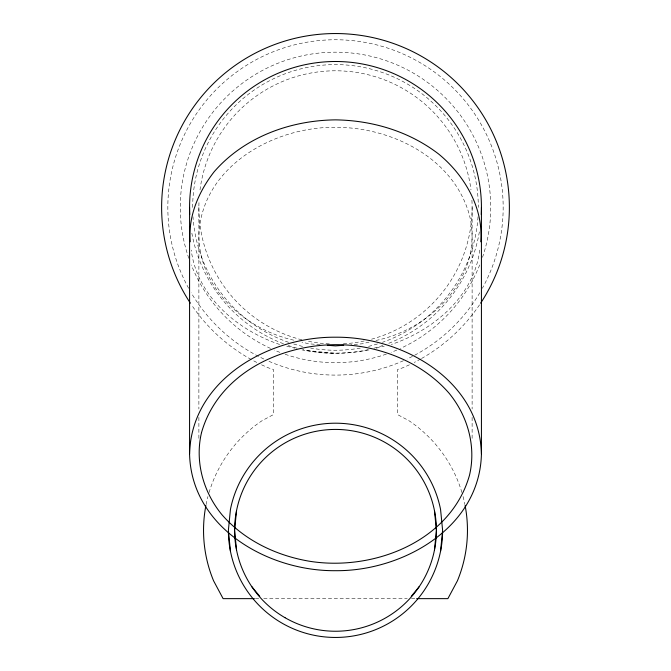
<?xml version="1.0" encoding="UTF-8"?>
<svg xmlns="http://www.w3.org/2000/svg" width="671" height="671" viewBox="0 0 671 671"><rect width="100%" height="100%" fill="white"/><g stroke="black" fill="none" stroke-linecap="round" stroke-linejoin="round"><path stroke-width="0.5" stroke-dasharray="3.35 2.52" d="M479.773 250.065C474.011 296.339 433.491 330.216 391.344 344.466M369.05 342.126L362.155 343.804L350.874 344.693M375.953 340.449C432.023 329.016 484.294 275.798 469.49 215.29C453.705 157.886 391.688 127.146 335.5 127.314C272.896 126.576 200.361 167.591 198.884 236.611C199.673 289.276 246.106 330.124 295.047 340.449M369.042 349.876C347.041 354.171 323.959 354.171 301.958 349.876M376.137 348.157L384.248 346.186M255.399 598.641L259.568 598.641M263.745 598.641L407.255 598.641M411.432 598.641L415.601 598.641M320.126 344.693L308.845 343.804L301.95 342.126M307.033 350.547L335.5 353.357M286.752 346.186L294.863 348.157M279.656 344.466C237.509 330.216 196.989 296.339 191.227 250.065M472.116 207.423L472.116 409.016M472.116 417.379L472.116 440.369M198.884 207.423L198.884 409.016M198.884 417.379L198.884 440.369M206.081 504.592A131.961 131.961 0 0 1 207.943 496.523M209.075 492.522A131.961 131.961 0 0 1 262.185 420.616L273.399 414.619L273.399 369.411L268.962 368.06A173.873 173.873 0 0 1 260.474 364.278M461.925 492.522A131.961 131.961 0 0 0 408.815 420.616L397.601 414.619L397.601 369.411L402.038 368.06A173.873 173.873 0 0 0 410.526 364.278M463.057 496.523A131.961 131.961 0 0 1 464.919 504.592M479.497 304.877A173.873 173.873 0 0 1 421.547 358.507M420.65 359.019A173.873 173.873 0 0 1 414.242 362.441M256.758 362.441A173.873 173.873 0 0 1 252.17 360.025M251.256 359.53A173.873 173.873 0 0 1 191.503 304.877M188.618 288.27A167.666 167.666 0 0 1 335.5 39.757A167.666 167.666 0 0 1 482.382 288.27M479.824 292.749A167.666 167.666 0 0 1 407.171 359.002M403.43 360.713A167.666 167.666 0 0 1 267.57 360.713M263.829 359.002A167.666 167.666 0 0 1 191.176 292.749M479.362 231.881A145.926 145.926 0 0 1 387.553 343.753M382.747 345.498A145.926 145.926 0 0 1 373.915 348.207M367.96 349.7A145.926 145.926 0 0 1 303.04 349.7M297.085 348.207A145.926 145.926 0 0 1 288.253 345.498M283.447 343.753A145.926 145.926 0 0 1 191.638 231.881M478.02 216.75A142.822 142.822 0 0 1 382.403 342.327M377.454 343.946A142.822 142.822 0 0 1 368.421 346.404M360.319 348.073A142.822 142.822 0 0 1 310.681 348.073M302.579 346.404A142.822 142.822 0 0 1 293.546 343.946M288.597 342.327A142.822 142.822 0 0 1 192.98 216.75M192.678 207.423A142.822 142.822 0 0 1 335.5 64.601A142.822 142.822 0 0 1 478.322 207.423M471.923 200.218A136.616 136.616 0 0 1 369.176 339.82M364.16 340.994A136.616 136.616 0 0 1 341.673 343.896M329.327 343.896A136.616 136.616 0 0 1 306.84 340.994M301.824 339.82A136.616 136.616 0 0 1 199.077 200.218M200.008 189.918A136.616 136.616 0 0 1 470.992 189.918M188.828 258.301A155.244 155.244 0 0 1 335.5 52.179A155.244 155.244 0 0 1 482.172 258.301M479.69 264.961A155.244 155.244 0 0 1 400.478 348.417M396.771 350.061A155.244 155.244 0 0 1 391.151 352.35M386.379 354.095A155.244 155.244 0 0 1 284.621 354.095M279.849 352.35A155.244 155.244 0 0 1 274.229 350.061M270.522 348.417A155.244 155.244 0 0 1 191.31 264.961"/><path stroke-width="1.01" d="M236.528 510.648L234.59 530.333L236.528 550.019M434.473 550.019L436.41 530.333L434.473 510.648M440.562 551.226L442.617 530.333L440.562 509.432A107.117 107.117 0 0 0 230.438 509.432L228.383 530.333L230.438 551.226M189.574 453.948C191.26 380.021 268.475 336.582 335.5 337.211C402.525 336.582 479.74 380.021 481.426 453.948C479.74 527.876 402.525 571.323 335.5 570.694C268.475 571.323 191.26 527.876 189.574 453.948L189.574 207.423M480.788 241.786C483.523 207.616 464.475 175.265 438.691 154.062C409.268 131.399 372.397 120.394 335.5 119.866C290.35 120.369 244.244 137.11 214.166 171.751C198.717 191.512 188.006 216.356 190.212 241.786M411.239 596.343L419.4 586.395M343.703 345.255L335.5 345.9L327.297 345.255M254.359 598.641L223.107 598.641L213.588 580.826A131.961 131.961 0 0 1 205.88 505.598M416.641 598.641L447.892 598.641L457.412 580.826A131.961 131.961 0 0 0 465.12 505.598M251.6 586.395L259.761 596.343M481.426 207.423L481.426 453.948M190.363 303.166A173.873 173.873 0 0 1 221.111 76.469A173.873 173.873 0 0 1 449.889 76.469A173.873 173.873 0 0 1 480.637 303.166M189.742 214.569A145.926 145.926 0 0 1 335.5 61.497A145.926 145.926 0 0 1 481.258 214.569M442.6 532.321A107.117 107.117 0 0 1 335.5 637.45A107.117 107.117 0 0 1 228.4 532.321M201.51 432.627C194.682 461.472 203.263 491.994 221.908 514.674C244.11 540.205 275.84 555.42 308.845 561.141C372.64 571.692 450.61 541.967 469.49 475.269C476.318 446.425 467.737 415.911 449.092 393.231C426.89 367.7 395.16 352.485 362.155 346.756C298.36 336.205 220.39 365.938 201.51 432.627M285.049 617.723A100.91 100.91 0 0 0 436.41 530.333A100.91 100.91 0 0 0 285.049 442.944A100.91 100.91 0 0 0 285.049 617.723"/></g></svg>
